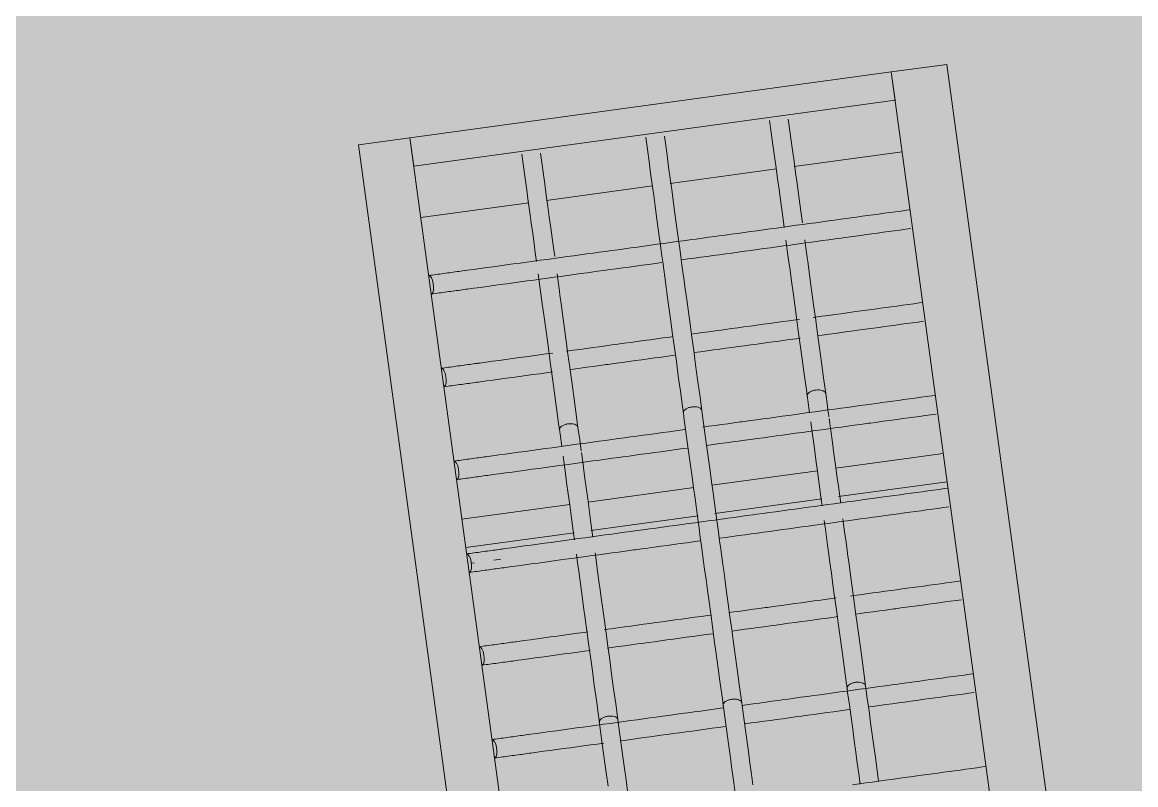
# Model space of a CAD drawing. Header units: metres. Extents: x -490 to 202, y -217 to 332.
# Drawn here: x -103.44 to -101.926, y 13.376 to 14.412 of the extents above; entities that cross this region are included whole.
import ezdxf

# ---------------------------------------------------------------- set-up
doc = ezdxf.new("R2010")
doc.units = ezdxf.units.M
doc.layers.add('A-DETL-GENF', color=7, linetype='Continuous', lineweight=9)
doc.layers.add('A-GENM', color=7, linetype='Continuous', lineweight=9)
doc.layers.add('juegos_dwg', color=8, linetype='Continuous', lineweight=9, true_color=0x767676)

# ---------------------------------------------------------------- blocks, each defined once
blk = doc.blocks.new('juegos_dwg-364623-PLANTA DE MURO PERIMETRAL')
at = {"layer": 'A-GENM'}
for p, q in [((-7.6914, 38.1177), (-7.8397, 38.1177)), ((-7.5214, 38.1177), (-7.6672, 38.1177)), ((-7.3514, 38.1177), (-7.4972, 38.1177)), ((-7.1791, 38.1177), (-7.3272, 38.1177)), ((-7.3264, 37.7799), (-7.3264, 37.7745)), ((-7.8397, 37.7039), (-7.6916, 37.7039)), ((-7.6665, 37.7039), (-7.5216, 37.7039)), ((-7.4965, 37.7039), (-7.3516, 37.7039)), ((-7.3265, 37.7039), (-7.1791, 37.7039)), ((-7.8397, 37.6651), (-7.6908, 37.6651)), ((-7.668, 37.6651), (-7.5208, 37.6651)), ((-7.498, 37.6651), (-7.3508, 37.6651)), ((-7.328, 37.6651), (-7.1791, 37.6651)), ((-7.8307, 37.6431), (-7.8356, 37.6431)), ((-7.7944, 37.6431), (-7.804, 37.6431))]:
    blk.add_line(p, q, dxfattribs=at)
at = {"layer": 'A-GENM', "flags": 128}
for points in [[(-7.9103, 36.5136), (-7.9103, 38.2272), (-7.8397, 38.2272), (-7.8397, 36.4893)], [(-7.1791, 36.4893), (-7.1791, 38.2272), (-7.8397, 38.2272), (-7.8397, 38.1884), (-7.1791, 38.1884), (-7.1791, 38.2272), (-7.1027, 38.2272), (-7.1027, 36.5136)], [(-7.6918, 38.0375), (-7.6918, 38.049), (-7.6918, 38.0621), (-7.6918, 38.0756), (-7.6918, 38.0898), (-7.6918, 38.1044), (-7.6918, 38.1195), (-7.6918, 38.1351), (-7.6918, 38.1511), (-7.6918, 38.1676), (-7.6918, 38.1844)], [(-7.6664, 38.1825), (-7.6664, 38.1729), (-7.6664, 38.1563), (-7.6664, 38.1402), (-7.6664, 38.1245), (-7.6664, 38.1092), (-7.6664, 38.0944), (-7.6664, 38.0801), (-7.6664, 38.0664), (-7.6664, 38.0531), (-7.6664, 38.0405)], [(-7.5218, 37.288), (-7.5218, 37.3026), (-7.5218, 37.3177), (-7.5218, 37.3333), (-7.5218, 37.3494), (-7.5218, 37.3658), (-7.5218, 37.3826), (-7.5218, 37.3998), (-7.5218, 37.4054), (-7.5218, 37.4141), (-7.5218, 37.4354), (-7.5218, 37.456), (-7.5218, 37.4758), (-7.5218, 37.4949), (-7.5218, 37.5133), (-7.5218, 37.5308), (-7.5218, 37.5474), (-7.5218, 37.5632), (-7.5218, 37.5781), (-7.5218, 37.5921), (-7.5218, 37.602), (-7.5218, 37.6126), (-7.5218, 37.6239), (-7.5218, 37.6357), (-7.5218, 37.6482), (-7.5218, 37.6612), (-7.5218, 37.6748), (-7.5218, 37.6889), (-7.5218, 37.7035), (-7.5218, 37.7186), (-7.5218, 37.7342), (-7.5218, 37.7502), (-7.5218, 37.7667), (-7.5218, 37.7835), (-7.5218, 37.8007), (-7.5218, 37.8063), (-7.5218, 37.815), (-7.5218, 37.8363), (-7.5218, 37.8569), (-7.5218, 37.8767), (-7.5218, 37.8958), (-7.5218, 37.9141), (-7.5218, 37.9316), (-7.5218, 37.9483), (-7.5218, 37.9641), (-7.5218, 37.979), (-7.5218, 37.993), (-7.5218, 38.0029), (-7.5218, 38.0135), (-7.5218, 38.0247), (-7.5218, 38.0366), (-7.5218, 38.049), (-7.5218, 38.0621), (-7.5218, 38.0756), (-7.5218, 38.0898), (-7.5218, 38.1044), (-7.5218, 38.1195), (-7.5218, 38.1351), (-7.5218, 38.1511), (-7.5218, 38.1676), (-7.5218, 38.1844)], [(-7.4964, 37.2926), (-7.4964, 37.3074), (-7.4964, 37.3227), (-7.4964, 37.3384), (-7.4964, 37.3546), (-7.4964, 37.3712), (-7.4964, 37.3881), (-7.4964, 37.4054), (-7.4964, 37.427), (-7.4964, 37.4478), (-7.4964, 37.468), (-7.4964, 37.4874), (-7.4964, 37.506), (-7.4964, 37.5239), (-7.4964, 37.5409), (-7.4964, 37.557), (-7.4964, 37.5723), (-7.4964, 37.5866), (-7.4964, 37.5921), (-7.4964, 37.5952), (-7.4964, 37.6054), (-7.4964, 37.6162), (-7.4964, 37.6276), (-7.4964, 37.6396), (-7.4964, 37.6523), (-7.4964, 37.6655), (-7.4964, 37.6792), (-7.4964, 37.6935), (-7.4964, 37.7083), (-7.4964, 37.7236), (-7.4964, 37.7393), (-7.4964, 37.7555), (-7.4964, 37.772), (-7.4964, 37.789), (-7.4964, 37.8063), (-7.4964, 37.8278), (-7.4964, 37.8487), (-7.4964, 37.8688), (-7.4964, 37.8883), (-7.4964, 37.9069), (-7.4964, 37.9247), (-7.4964, 37.9417), (-7.4964, 37.9579), (-7.4964, 37.9731), (-7.4964, 37.9875), (-7.4964, 37.993), (-7.4964, 37.9961), (-7.4964, 38.0062), (-7.4964, 38.017), (-7.4964, 38.0285), (-7.4964, 38.0405), (-7.4964, 38.0531), (-7.4964, 38.0664), (-7.4964, 38.0801), (-7.4964, 38.0944), (-7.4964, 38.1092), (-7.4964, 38.1245), (-7.4964, 38.1402), (-7.4964, 38.1563), (-7.4964, 38.1729), (-7.4964, 38.1825)], [(-7.3518, 38.0376), (-7.3518, 38.049), (-7.3518, 38.0621), (-7.3518, 38.0756), (-7.3518, 38.0898), (-7.3518, 38.1044), (-7.3518, 38.1195), (-7.3518, 38.1351), (-7.3518, 38.1511), (-7.3518, 38.1676), (-7.3518, 38.1844)], [(-7.3264, 38.1825), (-7.3264, 38.1729), (-7.3264, 38.1563), (-7.3264, 38.1402), (-7.3264, 38.1245), (-7.3264, 38.1092), (-7.3264, 38.0944), (-7.3264, 38.0801), (-7.3264, 38.0664), (-7.3264, 38.0531), (-7.3264, 38.0405)], [(-7.8397, 38.0382), (-7.8372, 38.0382), (-7.8347, 38.0382), (-7.8321, 38.0382), (-7.8296, 38.0382), (-7.827, 38.0382), (-7.8244, 38.0382), (-7.8217, 38.0382), (-7.8191, 38.0382), (-7.8164, 38.0382), (-7.8138, 38.0382), (-7.8111, 38.0382), (-7.8085, 38.0382), (-7.8059, 38.0382), (-7.8032, 38.0382), (-7.8006, 38.0382), (-7.7981, 38.0382), (-7.7955, 38.0382), (-7.793, 38.0382), (-7.7905, 38.0382), (-7.7897, 38.0382), (-7.7868, 38.0382), (-7.778, 38.0382), (-7.7692, 38.0382), (-7.7602, 38.0382), (-7.7512, 38.0382), (-7.742, 38.0382), (-7.7328, 38.0382), (-7.7236, 38.0382), (-7.7143, 38.0382), (-7.705, 38.0382), (-7.6957, 38.0382), (-7.6864, 38.0382), (-7.6771, 38.0382), (-7.6679, 38.0382), (-7.6587, 38.0382), (-7.6496, 38.0382), (-7.6406, 38.0382), (-7.6316, 38.0382), (-7.6228, 38.0382), (-7.6141, 38.0382), (-7.6057, 38.0382), (-7.5972, 38.0382), (-7.5885, 38.0382), (-7.5798, 38.0382), (-7.571, 38.0382), (-7.5621, 38.0382), (-7.5531, 38.0382), (-7.5442, 38.0382), (-7.5352, 38.0382), (-7.5261, 38.0382), (-7.5171, 38.0382), (-7.5081, 38.0382), (-7.4992, 38.0382), (-7.4903, 38.0382), (-7.4814, 38.0382), (-7.4727, 38.0382), (-7.464, 38.0382), (-7.4554, 38.0382), (-7.4469, 38.0382), (-7.4441, 38.0382), (-7.4413, 38.0382), (-7.4329, 38.0382), (-7.4243, 38.0382), (-7.4156, 38.0382), (-7.4068, 38.0382), (-7.398, 38.0382), (-7.3891, 38.0382), (-7.3801, 38.0382), (-7.3711, 38.0382), (-7.3621, 38.0382), (-7.3531, 38.0382), (-7.3441, 38.0382), (-7.3351, 38.0382), (-7.3262, 38.0382), (-7.3173, 38.0382), (-7.3085, 38.0382), (-7.2997, 38.0382), (-7.2911, 38.0382), (-7.2826, 38.0382), (-7.2741, 38.0382), (-7.267, 38.0382), (-7.2597, 38.0382), (-7.2523, 38.0382), (-7.2448, 38.0382), (-7.2373, 38.0382), (-7.2297, 38.0382), (-7.2221, 38.0382), (-7.2145, 38.0382), (-7.2068, 38.0382), (-7.1991, 38.0382), (-7.1914, 38.0382), (-7.1837, 38.0382), (-7.1791, 38.0382)], [(-7.6918, 37.7835), (-7.6918, 37.8007), (-7.6918, 37.8063), (-7.6918, 37.815), (-7.6918, 37.8363), (-7.6918, 37.8569), (-7.6918, 37.8767), (-7.6918, 37.8958), (-7.6918, 37.9141), (-7.6918, 37.9316), (-7.6918, 37.9483), (-7.6918, 37.9641), (-7.6918, 37.979), (-7.6918, 37.993), (-7.6918, 38.0029), (-7.6918, 38.0135), (-7.6918, 38.0203)], [(-7.3518, 37.7835), (-7.3518, 37.8007), (-7.3518, 37.8063), (-7.3518, 37.815), (-7.3518, 37.8363), (-7.3518, 37.8569), (-7.3518, 37.8767), (-7.3518, 37.8958), (-7.3518, 37.9141), (-7.3518, 37.9316), (-7.3518, 37.9483), (-7.3518, 37.9641), (-7.3518, 37.979), (-7.3518, 37.993), (-7.3518, 38.0029), (-7.3518, 38.0135), (-7.3518, 38.0203)], [(-7.8397, 38.0128), (-7.8388, 38.0128), (-7.8364, 38.0128), (-7.8338, 38.0128), (-7.8313, 38.0128), (-7.8287, 38.0128), (-7.8261, 38.0128), (-7.8235, 38.0128), (-7.8208, 38.0128), (-7.8182, 38.0128), (-7.8155, 38.0128), (-7.8129, 38.0128), (-7.8102, 38.0128), (-7.8076, 38.0128), (-7.805, 38.0128), (-7.8024, 38.0128), (-7.7998, 38.0128), (-7.7972, 38.0128), (-7.7947, 38.0128), (-7.7921, 38.0128), (-7.7897, 38.0128), (-7.781, 38.0128), (-7.7722, 38.0128), (-7.7632, 38.0128), (-7.7542, 38.0128), (-7.7451, 38.0128), (-7.7359, 38.0128), (-7.7267, 38.0128), (-7.7174, 38.0128), (-7.7081, 38.0128), (-7.6988, 38.0128), (-7.6895, 38.0128), (-7.6802, 38.0128), (-7.671, 38.0128), (-7.6618, 38.0128), (-7.6526, 38.0128), (-7.6436, 38.0128), (-7.6346, 38.0128), (-7.6258, 38.0128), (-7.617, 38.0128), (-7.6141, 38.0128), (-7.6113, 38.0128), (-7.6029, 38.0128), (-7.5943, 38.0128), (-7.5856, 38.0128), (-7.5768, 38.0128), (-7.568, 38.0128), (-7.5591, 38.0128), (-7.5501, 38.0128), (-7.5411, 38.0128), (-7.5321, 38.0128), (-7.5231, 38.0128)], [(-7.6664, 37.7742), (-7.6664, 37.789), (-7.6664, 37.8063), (-7.6664, 37.8278), (-7.6664, 37.8487), (-7.6664, 37.8688), (-7.6664, 37.8883), (-7.6664, 37.9069), (-7.6664, 37.9247), (-7.6664, 37.9417), (-7.6664, 37.9579), (-7.6664, 37.9731), (-7.6664, 37.9875), (-7.6664, 37.993), (-7.6664, 37.9961), (-7.6664, 38.0062), (-7.6664, 38.017)], [(-7.4962, 38.0128), (-7.4873, 38.0128), (-7.4785, 38.0128), (-7.4697, 38.0128), (-7.4611, 38.0128), (-7.4526, 38.0128), (-7.4441, 38.0128), (-7.4357, 38.0128), (-7.4272, 38.0128), (-7.4185, 38.0128), (-7.4098, 38.0128), (-7.401, 38.0128), (-7.3921, 38.0128), (-7.3831, 38.0128), (-7.3742, 38.0128), (-7.3652, 38.0128), (-7.3561, 38.0128), (-7.3471, 38.0128), (-7.3381, 38.0128), (-7.3292, 38.0128), (-7.3203, 38.0128), (-7.3114, 38.0128), (-7.3027, 38.0128), (-7.294, 38.0128), (-7.2854, 38.0128), (-7.2769, 38.0128), (-7.2741, 38.0128), (-7.2717, 38.0128), (-7.2645, 38.0128), (-7.2572, 38.0128), (-7.2498, 38.0128), (-7.2423, 38.0128), (-7.2348, 38.0128), (-7.2272, 38.0128), (-7.2195, 38.0128), (-7.2119, 38.0128), (-7.2042, 38.0128), (-7.1965, 38.0128), (-7.1888, 38.0128), (-7.1812, 38.0128)], [(-7.3264, 37.7801), (-7.3264, 37.789), (-7.3264, 37.8063), (-7.3264, 37.8278), (-7.3264, 37.8487), (-7.3264, 37.8688), (-7.3264, 37.8883), (-7.3264, 37.9069), (-7.3264, 37.9247), (-7.3264, 37.9417), (-7.3264, 37.9579), (-7.3264, 37.9731), (-7.3264, 37.9875), (-7.3264, 37.993), (-7.3264, 37.9961), (-7.3264, 38.0062), (-7.3264, 38.017)], [(-7.8397, 37.911), (-7.8372, 37.911), (-7.8347, 37.911), (-7.8321, 37.911), (-7.8296, 37.911), (-7.827, 37.911), (-7.8244, 37.911), (-7.8217, 37.911), (-7.8191, 37.911), (-7.8164, 37.911), (-7.8138, 37.911), (-7.8111, 37.911), (-7.8085, 37.911), (-7.8059, 37.911), (-7.8032, 37.911), (-7.8006, 37.911), (-7.7981, 37.911), (-7.7955, 37.911), (-7.793, 37.911), (-7.7905, 37.911), (-7.7897, 37.911), (-7.7868, 37.911), (-7.778, 37.911), (-7.7692, 37.911), (-7.7602, 37.911), (-7.7512, 37.911), (-7.742, 37.911), (-7.7328, 37.911), (-7.7236, 37.911), (-7.7143, 37.911), (-7.705, 37.911), (-7.6957, 37.911), (-7.6864, 37.911)], [(-7.6679, 37.911), (-7.6587, 37.911), (-7.6496, 37.911), (-7.6406, 37.911), (-7.6316, 37.911), (-7.6228, 37.911), (-7.6141, 37.911), (-7.6057, 37.911), (-7.5972, 37.911), (-7.5885, 37.911), (-7.5798, 37.911), (-7.571, 37.911), (-7.5621, 37.911), (-7.5531, 37.911), (-7.5442, 37.911), (-7.5352, 37.911), (-7.5261, 37.911), (-7.5213, 37.911)], [(-7.4966, 37.911), (-7.4903, 37.911), (-7.4814, 37.911), (-7.4727, 37.911), (-7.464, 37.911), (-7.4554, 37.911), (-7.4469, 37.911), (-7.4441, 37.911), (-7.4413, 37.911), (-7.4329, 37.911), (-7.4243, 37.911), (-7.4156, 37.911), (-7.4068, 37.911), (-7.398, 37.911), (-7.3891, 37.911), (-7.3801, 37.911), (-7.3711, 37.911), (-7.3621, 37.911), (-7.3531, 37.911), (-7.348, 37.911)], [(-7.3293, 37.911), (-7.3262, 37.911), (-7.3173, 37.911), (-7.3085, 37.911), (-7.2997, 37.911), (-7.2911, 37.911), (-7.2826, 37.911), (-7.2741, 37.911), (-7.267, 37.911), (-7.2597, 37.911), (-7.2523, 37.911), (-7.2448, 37.911), (-7.2373, 37.911), (-7.2297, 37.911), (-7.2221, 37.911), (-7.2145, 37.911), (-7.2068, 37.911), (-7.1991, 37.911), (-7.1914, 37.911), (-7.1837, 37.911), (-7.1791, 37.911)], [(-7.8397, 37.8856), (-7.8388, 37.8856), (-7.8364, 37.8856), (-7.8338, 37.8856), (-7.8313, 37.8856), (-7.8287, 37.8856), (-7.8261, 37.8856), (-7.8235, 37.8856), (-7.8208, 37.8856), (-7.8182, 37.8856), (-7.8155, 37.8856), (-7.8129, 37.8856), (-7.8102, 37.8856), (-7.8076, 37.8856), (-7.805, 37.8856), (-7.8024, 37.8856), (-7.7998, 37.8856), (-7.7972, 37.8856), (-7.7947, 37.8856), (-7.7921, 37.8856), (-7.7897, 37.8856), (-7.781, 37.8856), (-7.7722, 37.8856), (-7.7632, 37.8856), (-7.7542, 37.8856), (-7.7451, 37.8856), (-7.7359, 37.8856), (-7.7267, 37.8856), (-7.7174, 37.8856), (-7.7081, 37.8856), (-7.6988, 37.8856), (-7.6906, 37.8856)], [(-7.6665, 37.8856), (-7.6618, 37.8856), (-7.6526, 37.8856), (-7.6436, 37.8856), (-7.6346, 37.8856), (-7.6258, 37.8856), (-7.617, 37.8856), (-7.6141, 37.8856), (-7.6113, 37.8856), (-7.6029, 37.8856), (-7.5943, 37.8856), (-7.5856, 37.8856), (-7.5768, 37.8856), (-7.568, 37.8856), (-7.5591, 37.8856), (-7.5501, 37.8856), (-7.5411, 37.8856), (-7.5321, 37.8856), (-7.5231, 37.8856)], [(-7.4962, 37.8856), (-7.4873, 37.8856), (-7.4785, 37.8856), (-7.4697, 37.8856), (-7.4611, 37.8856), (-7.4526, 37.8856), (-7.4441, 37.8856), (-7.4357, 37.8856), (-7.4272, 37.8856), (-7.4185, 37.8856), (-7.4098, 37.8856), (-7.401, 37.8856), (-7.3921, 37.8856), (-7.3831, 37.8856), (-7.3742, 37.8856), (-7.3652, 37.8856), (-7.3561, 37.8856), (-7.3506, 37.8856)], [(-7.3265, 37.8856), (-7.3203, 37.8856), (-7.3114, 37.8856), (-7.3027, 37.8856), (-7.294, 37.8856), (-7.2854, 37.8856), (-7.2769, 37.8856), (-7.2741, 37.8856), (-7.2717, 37.8856), (-7.2645, 37.8856), (-7.2572, 37.8856), (-7.2498, 37.8856), (-7.2423, 37.8856), (-7.2348, 37.8856), (-7.2272, 37.8856), (-7.2195, 37.8856), (-7.2119, 37.8856), (-7.2042, 37.8856), (-7.1965, 37.8856), (-7.1888, 37.8856), (-7.1812, 37.8856)], [(-7.8397, 37.7837), (-7.8372, 37.7837), (-7.8347, 37.7837), (-7.8321, 37.7837), (-7.8296, 37.7837), (-7.827, 37.7837), (-7.8244, 37.7837), (-7.8217, 37.7837), (-7.8191, 37.7837), (-7.8164, 37.7837), (-7.8138, 37.7837), (-7.8111, 37.7837), (-7.8085, 37.7837), (-7.8059, 37.7837), (-7.8032, 37.7837), (-7.8006, 37.7837), (-7.7981, 37.7837), (-7.7955, 37.7837), (-7.793, 37.7837), (-7.7905, 37.7837), (-7.7897, 37.7837), (-7.7868, 37.7837), (-7.778, 37.7837), (-7.7692, 37.7837), (-7.7602, 37.7837), (-7.7512, 37.7837), (-7.742, 37.7837), (-7.7328, 37.7837), (-7.7236, 37.7837), (-7.7143, 37.7837), (-7.705, 37.7837), (-7.6957, 37.7837), (-7.6864, 37.7837), (-7.6771, 37.7837), (-7.6679, 37.7837), (-7.6587, 37.7837), (-7.6496, 37.7837), (-7.6406, 37.7837), (-7.6316, 37.7837), (-7.6228, 37.7837), (-7.6141, 37.7837), (-7.6057, 37.7837), (-7.5972, 37.7837), (-7.5885, 37.7837), (-7.5798, 37.7837), (-7.571, 37.7837), (-7.5621, 37.7837), (-7.5531, 37.7837), (-7.5442, 37.7837), (-7.5352, 37.7837), (-7.5261, 37.7837), (-7.5227, 37.7837)], [(-7.4982, 37.7837), (-7.4903, 37.7837), (-7.4814, 37.7837), (-7.4727, 37.7837), (-7.464, 37.7837), (-7.4554, 37.7837), (-7.4469, 37.7837), (-7.4441, 37.7837), (-7.4413, 37.7837), (-7.4329, 37.7837), (-7.4243, 37.7837), (-7.4156, 37.7837), (-7.4068, 37.7837), (-7.398, 37.7837), (-7.3891, 37.7837), (-7.3801, 37.7837), (-7.3711, 37.7837), (-7.3621, 37.7837), (-7.3531, 37.7837), (-7.3441, 37.7837), (-7.3351, 37.7837), (-7.3262, 37.7837), (-7.3173, 37.7837), (-7.3085, 37.7837), (-7.2997, 37.7837), (-7.2911, 37.7837), (-7.2826, 37.7837), (-7.2741, 37.7837), (-7.267, 37.7837), (-7.2597, 37.7837), (-7.2523, 37.7837), (-7.2448, 37.7837), (-7.2373, 37.7837), (-7.2297, 37.7837), (-7.2221, 37.7837), (-7.2145, 37.7837), (-7.2068, 37.7837), (-7.1991, 37.7837), (-7.1914, 37.7837), (-7.1837, 37.7837), (-7.1791, 37.7837)], [(-7.6918, 37.6557), (-7.6918, 37.6612), (-7.6918, 37.6748), (-7.6918, 37.6889), (-7.6918, 37.7035), (-7.6918, 37.7186), (-7.6918, 37.7342), (-7.6918, 37.7502), (-7.6918, 37.7667), (-7.6918, 37.7705)], [(-7.6664, 37.772), (-7.6664, 37.7555), (-7.6664, 37.7393), (-7.6664, 37.7236), (-7.6664, 37.7083), (-7.6664, 37.6935), (-7.6664, 37.6792), (-7.6664, 37.6655), (-7.6664, 37.6558)], [(-7.3518, 37.6558), (-7.3518, 37.6612), (-7.3518, 37.6748), (-7.3518, 37.6889), (-7.3518, 37.7035), (-7.3518, 37.7186), (-7.3518, 37.7342), (-7.3518, 37.7502), (-7.3518, 37.7667), (-7.3518, 37.7708)], [(-7.3264, 37.772), (-7.3264, 37.7555), (-7.3264, 37.7393), (-7.3264, 37.7236), (-7.3264, 37.7083), (-7.3264, 37.6935), (-7.3264, 37.6792), (-7.3264, 37.6655), (-7.3264, 37.6558)], [(-7.8397, 37.7583), (-7.8388, 37.7583), (-7.8364, 37.7583), (-7.8338, 37.7583), (-7.8313, 37.7583), (-7.8287, 37.7583), (-7.8261, 37.7583), (-7.8235, 37.7583), (-7.8208, 37.7583), (-7.8182, 37.7583), (-7.8155, 37.7583), (-7.8129, 37.7583), (-7.8102, 37.7583), (-7.8076, 37.7583), (-7.805, 37.7583), (-7.8024, 37.7583), (-7.7998, 37.7583), (-7.7972, 37.7583), (-7.7947, 37.7583), (-7.7921, 37.7583), (-7.7897, 37.7583), (-7.781, 37.7583), (-7.7722, 37.7583), (-7.7632, 37.7583), (-7.7542, 37.7583), (-7.7451, 37.7583), (-7.7359, 37.7583), (-7.7267, 37.7583), (-7.7174, 37.7583), (-7.7081, 37.7583), (-7.6988, 37.7583), (-7.6895, 37.7583), (-7.6802, 37.7583), (-7.671, 37.7583), (-7.6618, 37.7583), (-7.6526, 37.7583), (-7.6436, 37.7583), (-7.6346, 37.7583), (-7.6258, 37.7583), (-7.617, 37.7583), (-7.6141, 37.7583), (-7.6113, 37.7583), (-7.6029, 37.7583), (-7.5943, 37.7583), (-7.5856, 37.7583), (-7.5768, 37.7583), (-7.568, 37.7583), (-7.5591, 37.7583), (-7.5501, 37.7583), (-7.5411, 37.7583), (-7.5321, 37.7583), (-7.5231, 37.7583)], [(-7.4962, 37.7583), (-7.4873, 37.7583), (-7.4785, 37.7583), (-7.4697, 37.7583), (-7.4611, 37.7583), (-7.4526, 37.7583), (-7.4441, 37.7583), (-7.4357, 37.7583), (-7.4272, 37.7583), (-7.4185, 37.7583), (-7.4098, 37.7583), (-7.401, 37.7583), (-7.3921, 37.7583), (-7.3831, 37.7583), (-7.3742, 37.7583), (-7.3652, 37.7583), (-7.3561, 37.7583), (-7.3471, 37.7583), (-7.3381, 37.7583), (-7.3292, 37.7583), (-7.3203, 37.7583), (-7.3114, 37.7583), (-7.3027, 37.7583), (-7.294, 37.7583), (-7.2854, 37.7583), (-7.2769, 37.7583), (-7.2741, 37.7583), (-7.2717, 37.7583), (-7.2645, 37.7583), (-7.2572, 37.7583), (-7.2498, 37.7583), (-7.2423, 37.7583), (-7.2348, 37.7583), (-7.2272, 37.7583), (-7.2195, 37.7583), (-7.2119, 37.7583), (-7.2042, 37.7583), (-7.1965, 37.7583), (-7.1888, 37.7583), (-7.1812, 37.7583)], [(-7.8397, 37.6564), (-7.8372, 37.6564), (-7.8347, 37.6564), (-7.8321, 37.6564), (-7.8296, 37.6564), (-7.827, 37.6564), (-7.8244, 37.6564), (-7.8217, 37.6564), (-7.8191, 37.6564), (-7.8164, 37.6564), (-7.8138, 37.6564), (-7.8111, 37.6564), (-7.8085, 37.6564), (-7.8059, 37.6564), (-7.8032, 37.6564), (-7.8006, 37.6564), (-7.7981, 37.6564), (-7.7955, 37.6564), (-7.793, 37.6564), (-7.7905, 37.6564), (-7.7897, 37.6564), (-7.7868, 37.6564), (-7.778, 37.6564), (-7.7692, 37.6564), (-7.7602, 37.6564), (-7.7512, 37.6564), (-7.742, 37.6564), (-7.7328, 37.6564), (-7.7236, 37.6564), (-7.7143, 37.6564), (-7.705, 37.6564), (-7.6957, 37.6564), (-7.6864, 37.6564), (-7.6771, 37.6564), (-7.6679, 37.6564), (-7.6587, 37.6564), (-7.6496, 37.6564), (-7.6406, 37.6564), (-7.6316, 37.6564), (-7.6228, 37.6564), (-7.6141, 37.6564), (-7.6057, 37.6564), (-7.5972, 37.6564), (-7.5885, 37.6564), (-7.5798, 37.6564), (-7.571, 37.6564), (-7.5621, 37.6564), (-7.5531, 37.6564), (-7.5442, 37.6564), (-7.5352, 37.6564), (-7.5261, 37.6564), (-7.5171, 37.6564), (-7.5081, 37.6564), (-7.4992, 37.6564), (-7.4903, 37.6564), (-7.4814, 37.6564), (-7.4727, 37.6564), (-7.464, 37.6564), (-7.4554, 37.6564), (-7.4469, 37.6564), (-7.4441, 37.6564), (-7.4413, 37.6564), (-7.4329, 37.6564), (-7.4243, 37.6564), (-7.4156, 37.6564), (-7.4068, 37.6564), (-7.398, 37.6564), (-7.3891, 37.6564), (-7.3801, 37.6564), (-7.3711, 37.6564), (-7.3621, 37.6564), (-7.3531, 37.6564), (-7.3441, 37.6564), (-7.3351, 37.6564), (-7.3262, 37.6564), (-7.3173, 37.6564), (-7.3085, 37.6564), (-7.2997, 37.6564), (-7.2911, 37.6564), (-7.2826, 37.6564), (-7.2741, 37.6564), (-7.267, 37.6564), (-7.2597, 37.6564), (-7.2523, 37.6564), (-7.2448, 37.6564), (-7.2373, 37.6564), (-7.2297, 37.6564), (-7.2221, 37.6564), (-7.2145, 37.6564), (-7.2068, 37.6564), (-7.1991, 37.6564), (-7.1914, 37.6564), (-7.1837, 37.6564), (-7.1791, 37.6564)], [(-7.8397, 37.631), (-7.8388, 37.631), (-7.8364, 37.631), (-7.8338, 37.631), (-7.8313, 37.631), (-7.8287, 37.631), (-7.8261, 37.631), (-7.8235, 37.631), (-7.8208, 37.631), (-7.8182, 37.631), (-7.8155, 37.631), (-7.8129, 37.631), (-7.8102, 37.631), (-7.8076, 37.631), (-7.805, 37.631), (-7.8024, 37.631), (-7.7998, 37.631), (-7.7972, 37.631), (-7.7947, 37.631), (-7.7921, 37.631), (-7.7897, 37.631), (-7.781, 37.631), (-7.7722, 37.631), (-7.7632, 37.631), (-7.7542, 37.631), (-7.7451, 37.631), (-7.7359, 37.631), (-7.7267, 37.631), (-7.7174, 37.631), (-7.7081, 37.631), (-7.6988, 37.631), (-7.6895, 37.631), (-7.6802, 37.631), (-7.671, 37.631), (-7.6618, 37.631), (-7.6526, 37.631), (-7.6436, 37.631), (-7.6346, 37.631), (-7.6258, 37.631), (-7.617, 37.631), (-7.6141, 37.631), (-7.6113, 37.631), (-7.6029, 37.631), (-7.5943, 37.631), (-7.5856, 37.631), (-7.5768, 37.631), (-7.568, 37.631), (-7.5591, 37.631), (-7.5501, 37.631), (-7.5411, 37.631), (-7.5321, 37.631), (-7.5231, 37.631)], [(-7.6918, 37.3177), (-7.6918, 37.3333), (-7.6918, 37.3494), (-7.6918, 37.3658), (-7.6918, 37.3826), (-7.6918, 37.3998), (-7.6918, 37.4054), (-7.6918, 37.4141), (-7.6918, 37.4354), (-7.6918, 37.456), (-7.6918, 37.4758), (-7.6918, 37.4949), (-7.6918, 37.5133), (-7.6918, 37.5308), (-7.6918, 37.5474), (-7.6918, 37.5632), (-7.6918, 37.5781), (-7.6918, 37.5921), (-7.6918, 37.602), (-7.6918, 37.6126), (-7.6918, 37.6239), (-7.6918, 37.6357)], [(-7.6664, 37.3074), (-7.6664, 37.3227), (-7.6664, 37.3384), (-7.6664, 37.3546), (-7.6664, 37.3712), (-7.6664, 37.3881), (-7.6664, 37.4054), (-7.6664, 37.427), (-7.6664, 37.4478), (-7.6664, 37.468), (-7.6664, 37.4874), (-7.6664, 37.506), (-7.6664, 37.5239), (-7.6664, 37.5409), (-7.6664, 37.557), (-7.6664, 37.5723), (-7.6664, 37.5866), (-7.6664, 37.5921), (-7.6664, 37.5952), (-7.6664, 37.6054), (-7.6664, 37.6162), (-7.6664, 37.6276), (-7.6664, 37.6343)], [(-7.4962, 37.631), (-7.4873, 37.631), (-7.4785, 37.631), (-7.4697, 37.631), (-7.4611, 37.631), (-7.4526, 37.631), (-7.4441, 37.631), (-7.4357, 37.631), (-7.4272, 37.631), (-7.4185, 37.631), (-7.4098, 37.631), (-7.401, 37.631), (-7.3921, 37.631), (-7.3831, 37.631), (-7.3742, 37.631), (-7.3652, 37.631), (-7.3561, 37.631), (-7.3471, 37.631), (-7.3381, 37.631), (-7.3292, 37.631), (-7.3203, 37.631), (-7.3114, 37.631), (-7.3027, 37.631), (-7.294, 37.631), (-7.2854, 37.631), (-7.2769, 37.631), (-7.2741, 37.631), (-7.2717, 37.631), (-7.2645, 37.631), (-7.2572, 37.631), (-7.2498, 37.631), (-7.2423, 37.631), (-7.2348, 37.631), (-7.2272, 37.631), (-7.2195, 37.631), (-7.2119, 37.631), (-7.2042, 37.631), (-7.1965, 37.631), (-7.1888, 37.631), (-7.1812, 37.631)], [(-7.3518, 37.2739), (-7.3518, 37.288), (-7.3518, 37.3026), (-7.3518, 37.3177), (-7.3518, 37.3333), (-7.3518, 37.3494), (-7.3518, 37.3658), (-7.3518, 37.3826), (-7.3518, 37.3998), (-7.3518, 37.4054), (-7.3518, 37.4141), (-7.3518, 37.4354), (-7.3518, 37.456), (-7.3518, 37.4758), (-7.3518, 37.4949), (-7.3518, 37.5133), (-7.3518, 37.5308), (-7.3518, 37.5474), (-7.3518, 37.5632), (-7.3518, 37.5781), (-7.3518, 37.5921), (-7.3518, 37.602), (-7.3518, 37.6126), (-7.3518, 37.6239), (-7.3518, 37.6357)], [(-7.3264, 37.274), (-7.3264, 37.2783), (-7.3264, 37.2926), (-7.3264, 37.3074), (-7.3264, 37.3227), (-7.3264, 37.3384), (-7.3264, 37.3546), (-7.3264, 37.3712), (-7.3264, 37.3881), (-7.3264, 37.4054), (-7.3264, 37.427), (-7.3264, 37.4478), (-7.3264, 37.468), (-7.3264, 37.4874), (-7.3264, 37.506), (-7.3264, 37.5239), (-7.3264, 37.5409), (-7.3264, 37.557), (-7.3264, 37.5723), (-7.3264, 37.5866), (-7.3264, 37.5921), (-7.3264, 37.5952), (-7.3264, 37.6054), (-7.3264, 37.6162), (-7.3264, 37.6276), (-7.3264, 37.6346)], [(-7.8397, 37.5291), (-7.8372, 37.5291), (-7.8347, 37.5291), (-7.8321, 37.5291), (-7.8296, 37.5291), (-7.827, 37.5291), (-7.8244, 37.5291), (-7.8217, 37.5291), (-7.8191, 37.5291), (-7.8164, 37.5291), (-7.8138, 37.5291), (-7.8111, 37.5291), (-7.8085, 37.5291), (-7.8059, 37.5291), (-7.8032, 37.5291), (-7.8006, 37.5291), (-7.7981, 37.5291), (-7.7955, 37.5291), (-7.793, 37.5291), (-7.7905, 37.5291), (-7.7897, 37.5291), (-7.7868, 37.5291), (-7.778, 37.5291), (-7.7692, 37.5291), (-7.7602, 37.5291), (-7.7512, 37.5291), (-7.742, 37.5291), (-7.7328, 37.5291), (-7.7236, 37.5291), (-7.7143, 37.5291), (-7.705, 37.5291), (-7.6957, 37.5291), (-7.6908, 37.5291)], [(-7.6679, 37.5291), (-7.6587, 37.5291), (-7.6496, 37.5291), (-7.6406, 37.5291), (-7.6316, 37.5291), (-7.6228, 37.5291), (-7.6141, 37.5291), (-7.6057, 37.5291), (-7.5972, 37.5291), (-7.5885, 37.5291), (-7.5798, 37.5291), (-7.571, 37.5291), (-7.5621, 37.5291), (-7.5531, 37.5291), (-7.5442, 37.5291), (-7.5352, 37.5291), (-7.5261, 37.5291), (-7.5212, 37.5291)], [(-7.4972, 37.5291), (-7.4903, 37.5291), (-7.4814, 37.5291), (-7.4727, 37.5291), (-7.464, 37.5291), (-7.4554, 37.5291), (-7.4469, 37.5291), (-7.4441, 37.5291), (-7.4413, 37.5291), (-7.4329, 37.5291), (-7.4243, 37.5291), (-7.4156, 37.5291), (-7.4068, 37.5291), (-7.398, 37.5291), (-7.3891, 37.5291), (-7.3801, 37.5291), (-7.3711, 37.5291), (-7.3621, 37.5291), (-7.3531, 37.5291), (-7.35, 37.5291)], [(-7.3303, 37.5291), (-7.3262, 37.5291), (-7.3173, 37.5291), (-7.3085, 37.5291), (-7.2997, 37.5291), (-7.2911, 37.5291), (-7.2826, 37.5291), (-7.2741, 37.5291), (-7.267, 37.5291), (-7.2597, 37.5291), (-7.2523, 37.5291), (-7.2448, 37.5291), (-7.2373, 37.5291), (-7.2297, 37.5291), (-7.2221, 37.5291), (-7.2145, 37.5291), (-7.2068, 37.5291), (-7.1991, 37.5291), (-7.1914, 37.5291), (-7.1837, 37.5291), (-7.1791, 37.5291)], [(-7.8397, 37.5037), (-7.8388, 37.5037), (-7.8364, 37.5037), (-7.8338, 37.5037), (-7.8313, 37.5037), (-7.8287, 37.5037), (-7.8261, 37.5037), (-7.8235, 37.5037), (-7.8208, 37.5037), (-7.8182, 37.5037), (-7.8155, 37.5037), (-7.8129, 37.5037), (-7.8102, 37.5037), (-7.8076, 37.5037), (-7.805, 37.5037), (-7.8024, 37.5037), (-7.7998, 37.5037), (-7.7972, 37.5037), (-7.7947, 37.5037), (-7.7921, 37.5037), (-7.7897, 37.5037), (-7.781, 37.5037), (-7.7722, 37.5037), (-7.7632, 37.5037), (-7.7542, 37.5037), (-7.7451, 37.5037), (-7.7359, 37.5037), (-7.7267, 37.5037), (-7.7174, 37.5037), (-7.7081, 37.5037), (-7.6988, 37.5037), (-7.6911, 37.5037)], [(-7.667, 37.5037), (-7.6618, 37.5037), (-7.6526, 37.5037), (-7.6436, 37.5037), (-7.6346, 37.5037), (-7.6258, 37.5037), (-7.617, 37.5037), (-7.6141, 37.5037), (-7.6113, 37.5037), (-7.6029, 37.5037), (-7.5943, 37.5037), (-7.5856, 37.5037), (-7.5768, 37.5037), (-7.568, 37.5037), (-7.5591, 37.5037), (-7.5501, 37.5037), (-7.5411, 37.5037), (-7.5321, 37.5037), (-7.5231, 37.5037)], [(-7.4962, 37.5037), (-7.4873, 37.5037), (-7.4785, 37.5037), (-7.4697, 37.5037), (-7.4611, 37.5037), (-7.4526, 37.5037), (-7.4441, 37.5037), (-7.4357, 37.5037), (-7.4272, 37.5037), (-7.4185, 37.5037), (-7.4098, 37.5037), (-7.401, 37.5037), (-7.3921, 37.5037), (-7.3831, 37.5037), (-7.3742, 37.5037), (-7.3652, 37.5037), (-7.3561, 37.5037), (-7.3511, 37.5037)], [(-7.327, 37.5037), (-7.3203, 37.5037), (-7.3114, 37.5037), (-7.3027, 37.5037), (-7.294, 37.5037), (-7.2854, 37.5037), (-7.2769, 37.5037), (-7.2741, 37.5037), (-7.2717, 37.5037), (-7.2645, 37.5037), (-7.2572, 37.5037), (-7.2498, 37.5037), (-7.2423, 37.5037), (-7.2348, 37.5037), (-7.2272, 37.5037), (-7.2195, 37.5037), (-7.2119, 37.5037), (-7.2042, 37.5037), (-7.1965, 37.5037), (-7.1888, 37.5037), (-7.1812, 37.5037)], [(-7.8397, 37.4018), (-7.8372, 37.4018), (-7.8347, 37.4018), (-7.8321, 37.4018), (-7.8296, 37.4018), (-7.827, 37.4018), (-7.8244, 37.4018), (-7.8217, 37.4018), (-7.8191, 37.4018), (-7.8164, 37.4018), (-7.8138, 37.4018), (-7.8111, 37.4018), (-7.8085, 37.4018), (-7.8059, 37.4018), (-7.8032, 37.4018), (-7.8006, 37.4018), (-7.7981, 37.4018), (-7.7955, 37.4018), (-7.793, 37.4018), (-7.7905, 37.4018), (-7.7897, 37.4018), (-7.7868, 37.4018), (-7.778, 37.4018), (-7.7692, 37.4018), (-7.7602, 37.4018), (-7.7512, 37.4018), (-7.742, 37.4018), (-7.7328, 37.4018), (-7.7236, 37.4018), (-7.7143, 37.4018), (-7.705, 37.4018), (-7.6957, 37.4018), (-7.6864, 37.4018), (-7.6771, 37.4018), (-7.6679, 37.4018), (-7.6587, 37.4018), (-7.6496, 37.4018), (-7.6406, 37.4018), (-7.6316, 37.4018), (-7.6228, 37.4018), (-7.6141, 37.4018), (-7.6057, 37.4018), (-7.5972, 37.4018), (-7.5885, 37.4018), (-7.5798, 37.4018), (-7.571, 37.4018), (-7.5621, 37.4018), (-7.5531, 37.4018), (-7.5442, 37.4018), (-7.5352, 37.4018), (-7.5261, 37.4018), (-7.5215, 37.4018)], [(-7.4966, 37.4018), (-7.4903, 37.4018), (-7.4814, 37.4018), (-7.4727, 37.4018), (-7.464, 37.4018), (-7.4554, 37.4018), (-7.4469, 37.4018), (-7.4441, 37.4018), (-7.4413, 37.4018), (-7.4329, 37.4018), (-7.4243, 37.4018), (-7.4156, 37.4018), (-7.4068, 37.4018), (-7.398, 37.4018), (-7.3891, 37.4018), (-7.3801, 37.4018), (-7.3711, 37.4018), (-7.3621, 37.4018), (-7.3531, 37.4018), (-7.3441, 37.4018), (-7.3351, 37.4018), (-7.3262, 37.4018), (-7.3173, 37.4018), (-7.3085, 37.4018), (-7.2997, 37.4018), (-7.2911, 37.4018), (-7.2826, 37.4018), (-7.2741, 37.4018), (-7.267, 37.4018), (-7.2597, 37.4018), (-7.2523, 37.4018), (-7.2448, 37.4018), (-7.2373, 37.4018), (-7.2297, 37.4018), (-7.2221, 37.4018), (-7.2145, 37.4018), (-7.2068, 37.4018), (-7.1991, 37.4018), (-7.1914, 37.4018), (-7.1837, 37.4018), (-7.1791, 37.4018)], [(-7.8397, 37.3764), (-7.8388, 37.3764), (-7.8364, 37.3764), (-7.8338, 37.3764), (-7.8313, 37.3764), (-7.8287, 37.3764), (-7.8261, 37.3764), (-7.8235, 37.3764), (-7.8208, 37.3764), (-7.8182, 37.3764), (-7.8155, 37.3764), (-7.8129, 37.3764), (-7.8102, 37.3764), (-7.8076, 37.3764), (-7.805, 37.3764), (-7.8024, 37.3764), (-7.7998, 37.3764), (-7.7972, 37.3764), (-7.7947, 37.3764), (-7.7921, 37.3764), (-7.7897, 37.3764), (-7.781, 37.3764), (-7.7722, 37.3764), (-7.7632, 37.3764), (-7.7542, 37.3764), (-7.7451, 37.3764), (-7.7359, 37.3764), (-7.7267, 37.3764), (-7.7174, 37.3764), (-7.7081, 37.3764), (-7.6988, 37.3764), (-7.6895, 37.3764)], [(-7.6671, 37.3764), (-7.6618, 37.3764), (-7.6526, 37.3764), (-7.6436, 37.3764), (-7.6346, 37.3764), (-7.6258, 37.3764), (-7.617, 37.3764), (-7.6141, 37.3764), (-7.6113, 37.3764), (-7.6029, 37.3764), (-7.5943, 37.3764), (-7.5856, 37.3764), (-7.5768, 37.3764), (-7.568, 37.3764), (-7.5591, 37.3764), (-7.5501, 37.3764), (-7.5411, 37.3764), (-7.5321, 37.3764), (-7.5231, 37.3764)], [(-7.4962, 37.3764), (-7.4873, 37.3764), (-7.4785, 37.3764), (-7.4697, 37.3764), (-7.4611, 37.3764), (-7.4526, 37.3764), (-7.4441, 37.3764), (-7.4357, 37.3764), (-7.4272, 37.3764), (-7.4185, 37.3764), (-7.4098, 37.3764), (-7.401, 37.3764), (-7.3921, 37.3764), (-7.3831, 37.3764), (-7.3742, 37.3764), (-7.3652, 37.3764), (-7.3561, 37.3764), (-7.3518, 37.3764)], [(-7.3257, 37.3764), (-7.3203, 37.3764), (-7.3114, 37.3764), (-7.3027, 37.3764), (-7.294, 37.3764), (-7.2854, 37.3764), (-7.2769, 37.3764), (-7.2741, 37.3764), (-7.2717, 37.3764), (-7.2645, 37.3764), (-7.2572, 37.3764), (-7.2498, 37.3764), (-7.2423, 37.3764), (-7.2348, 37.3764), (-7.2272, 37.3764), (-7.2195, 37.3764), (-7.2119, 37.3764), (-7.2042, 37.3764), (-7.1965, 37.3764), (-7.1888, 37.3764), (-7.1812, 37.3764)], [(-7.3621, 37.2746), (-7.3531, 37.2746), (-7.3441, 37.2746), (-7.3351, 37.2746), (-7.3262, 37.2746), (-7.3173, 37.2746), (-7.3085, 37.2746), (-7.2997, 37.2746), (-7.2911, 37.2746), (-7.2826, 37.2746), (-7.2741, 37.2746), (-7.267, 37.2746), (-7.2597, 37.2746), (-7.2523, 37.2746), (-7.2448, 37.2746), (-7.2373, 37.2746), (-7.2297, 37.2746), (-7.2221, 37.2746), (-7.2145, 37.2746), (-7.2068, 37.2746), (-7.1991, 37.2746), (-7.1914, 37.2746), (-7.1837, 37.2746), (-7.1791, 37.2746)]]:
    blk.add_lwpolyline(points, dxfattribs=at)
at = {"layer": 'A-GENM'}
for centre, start_param, end_param in [((-7.8397, 38.0255), 3.294081, 6.283185), ((-7.8397, 38.0255), 3.141593, 3.294081), ((-7.8397, 37.8983), 3.294081, 6.283185), ((-7.8397, 37.8983), 3.141593, 3.294081), ((-7.8397, 37.771), 3.294081, 6.283185), ((-7.8397, 37.771), 3.141593, 3.294081), ((-7.8397, 37.6437), 3.294081, 6.283185), ((-7.8397, 37.6437), 3.141593, 3.294081), ((-7.8397, 37.5164), 3.294081, 6.283185), ((-7.8397, 37.5164), 3.141593, 3.294081), ((-7.8397, 37.3891), 3.294081, 6.283185), ((-7.8397, 37.3891), 3.141593, 3.294081)]:
    blk.add_ellipse(centre, major_axis=(0, 0.0127), ratio=0.377145, start_param=start_param, end_param=end_param, dxfattribs=at)
for points in [[(-7.6916, 37.8053), (-7.692, 37.8064), (-7.6917, 37.8079), (-7.6903, 37.8094), (-7.6891, 37.8104), (-7.6869, 37.8116), (-7.6833, 37.8126), (-7.6788, 37.8129), (-7.6744, 37.8125), (-7.6705, 37.8113), (-7.6677, 37.8095), (-7.6668, 37.808), (-7.6665, 37.8073)], [(-7.5216, 37.8053), (-7.522, 37.8064), (-7.5217, 37.8079), (-7.5203, 37.8094), (-7.5191, 37.8104), (-7.5169, 37.8116), (-7.5133, 37.8126), (-7.5088, 37.8129), (-7.5044, 37.8125), (-7.5005, 37.8113), (-7.4977, 37.8095), (-7.4968, 37.808), (-7.4965, 37.8073)], [(-7.3516, 37.8053), (-7.352, 37.8064), (-7.3517, 37.8079), (-7.3503, 37.8094), (-7.3491, 37.8104), (-7.3469, 37.8116), (-7.3433, 37.8126), (-7.3388, 37.8129), (-7.3344, 37.8125), (-7.3305, 37.8113), (-7.3277, 37.8095), (-7.3268, 37.808), (-7.3265, 37.8073)], [(-7.6916, 37.4044), (-7.692, 37.4056), (-7.6917, 37.407), (-7.6903, 37.4085), (-7.6891, 37.4095), (-7.6869, 37.4107), (-7.6833, 37.4117), (-7.6788, 37.412), (-7.6744, 37.4116), (-7.6705, 37.4104), (-7.6677, 37.4086), (-7.6668, 37.4072), (-7.6665, 37.4064)], [(-7.5216, 37.4044), (-7.522, 37.4056), (-7.5217, 37.407), (-7.5203, 37.4085), (-7.5191, 37.4095), (-7.5169, 37.4107), (-7.5133, 37.4117), (-7.5088, 37.412), (-7.5044, 37.4116), (-7.5005, 37.4104), (-7.4977, 37.4086), (-7.4968, 37.4072), (-7.4965, 37.4064)], [(-7.3516, 37.4044), (-7.352, 37.4056), (-7.3517, 37.407), (-7.3503, 37.4085), (-7.3491, 37.4095), (-7.3469, 37.4107), (-7.3433, 37.4117), (-7.3388, 37.412), (-7.3344, 37.4116), (-7.3305, 37.4104), (-7.3277, 37.4086), (-7.3268, 37.4072), (-7.3265, 37.4064)]]:
    blk.add_open_spline(points, degree=3, knots=[-1, -1, -1, -1, -0.833333, -0.791667, -0.75, -0.666667, -0.555556, -0.444444, -0.333333, -0.222222, -0.111111, 0, 0, 0, 0], dxfattribs=at)
for points in [[(-7.6665, 37.8073), (-7.6664, 37.807), (-7.6664, 37.8066), (-7.6664, 37.8063)], [(-7.4965, 37.8073), (-7.4964, 37.807), (-7.4964, 37.8066), (-7.4964, 37.8063)], [(-7.3265, 37.8073), (-7.3264, 37.807), (-7.3264, 37.8066), (-7.3264, 37.8063)], [(-7.6665, 37.4064), (-7.6664, 37.4061), (-7.6664, 37.4057), (-7.6664, 37.4054)], [(-7.4965, 37.4064), (-7.4964, 37.4061), (-7.4964, 37.4057), (-7.4964, 37.4054)], [(-7.3265, 37.4064), (-7.3264, 37.4061), (-7.3264, 37.4057), (-7.3264, 37.4054)]]:
    blk.add_open_spline(points, degree=3, dxfattribs=at)

msp = doc.modelspace()

# ---------------------------------------------------------------- hatches: boundary and pattern name
at = {"layer": 'A-DETL-GENF', "true_color": 0xffe8f3}
msp.add_hatch(color=7, dxfattribs=at).paths.add_polyline_path([(-113.2618, 7.7778), (-74.8172, 10.1471), (-71.3734, 10.3558), (-76.9167, 10.1467), (-83.5432, 9.7582), (-88.0235, 9.8611), (-89.6355, 11.2891), (-89.6355, 11.4891), (-89.4355, 11.4803), (-89.4355, 11.3124), (-87.9651, 10.0098), (-83.5405, 9.9084), (-76.6939, 10.3054), (-70.8946, 10.5245), (-75.2628, 38.2845), (-69.2122, 39.2377), (-74.1267, 70.4328), (-121.7975, 62.9228), (-113.2213, 8.4845), (-102.3065, 9.4266), (-94.2227, 10.9128), (-94.1854, 11.1011), (-94.2325, 11.1011), (-94.2289, 11.3011), (-94.0325, 11.2972), (-94.0434, 11.0462), (-94.0975, 10.7731), (-102.3265, 9.2724), (-113.1979, 8.336), (-113.1349, 7.936), (-113.2853, 7.9267)])

# ---------------------------------------------------------------- block references
at = {"layer": 'juegos_dwg', "color": 7, "rotation": 7.774666115421437}
msp.add_blockref('juegos_dwg-364623-PLANTA DE MURO PERIMETRAL', (-89.9745, -22.5599), dxfattribs=at)

doc.saveas('drawing.dxf')
